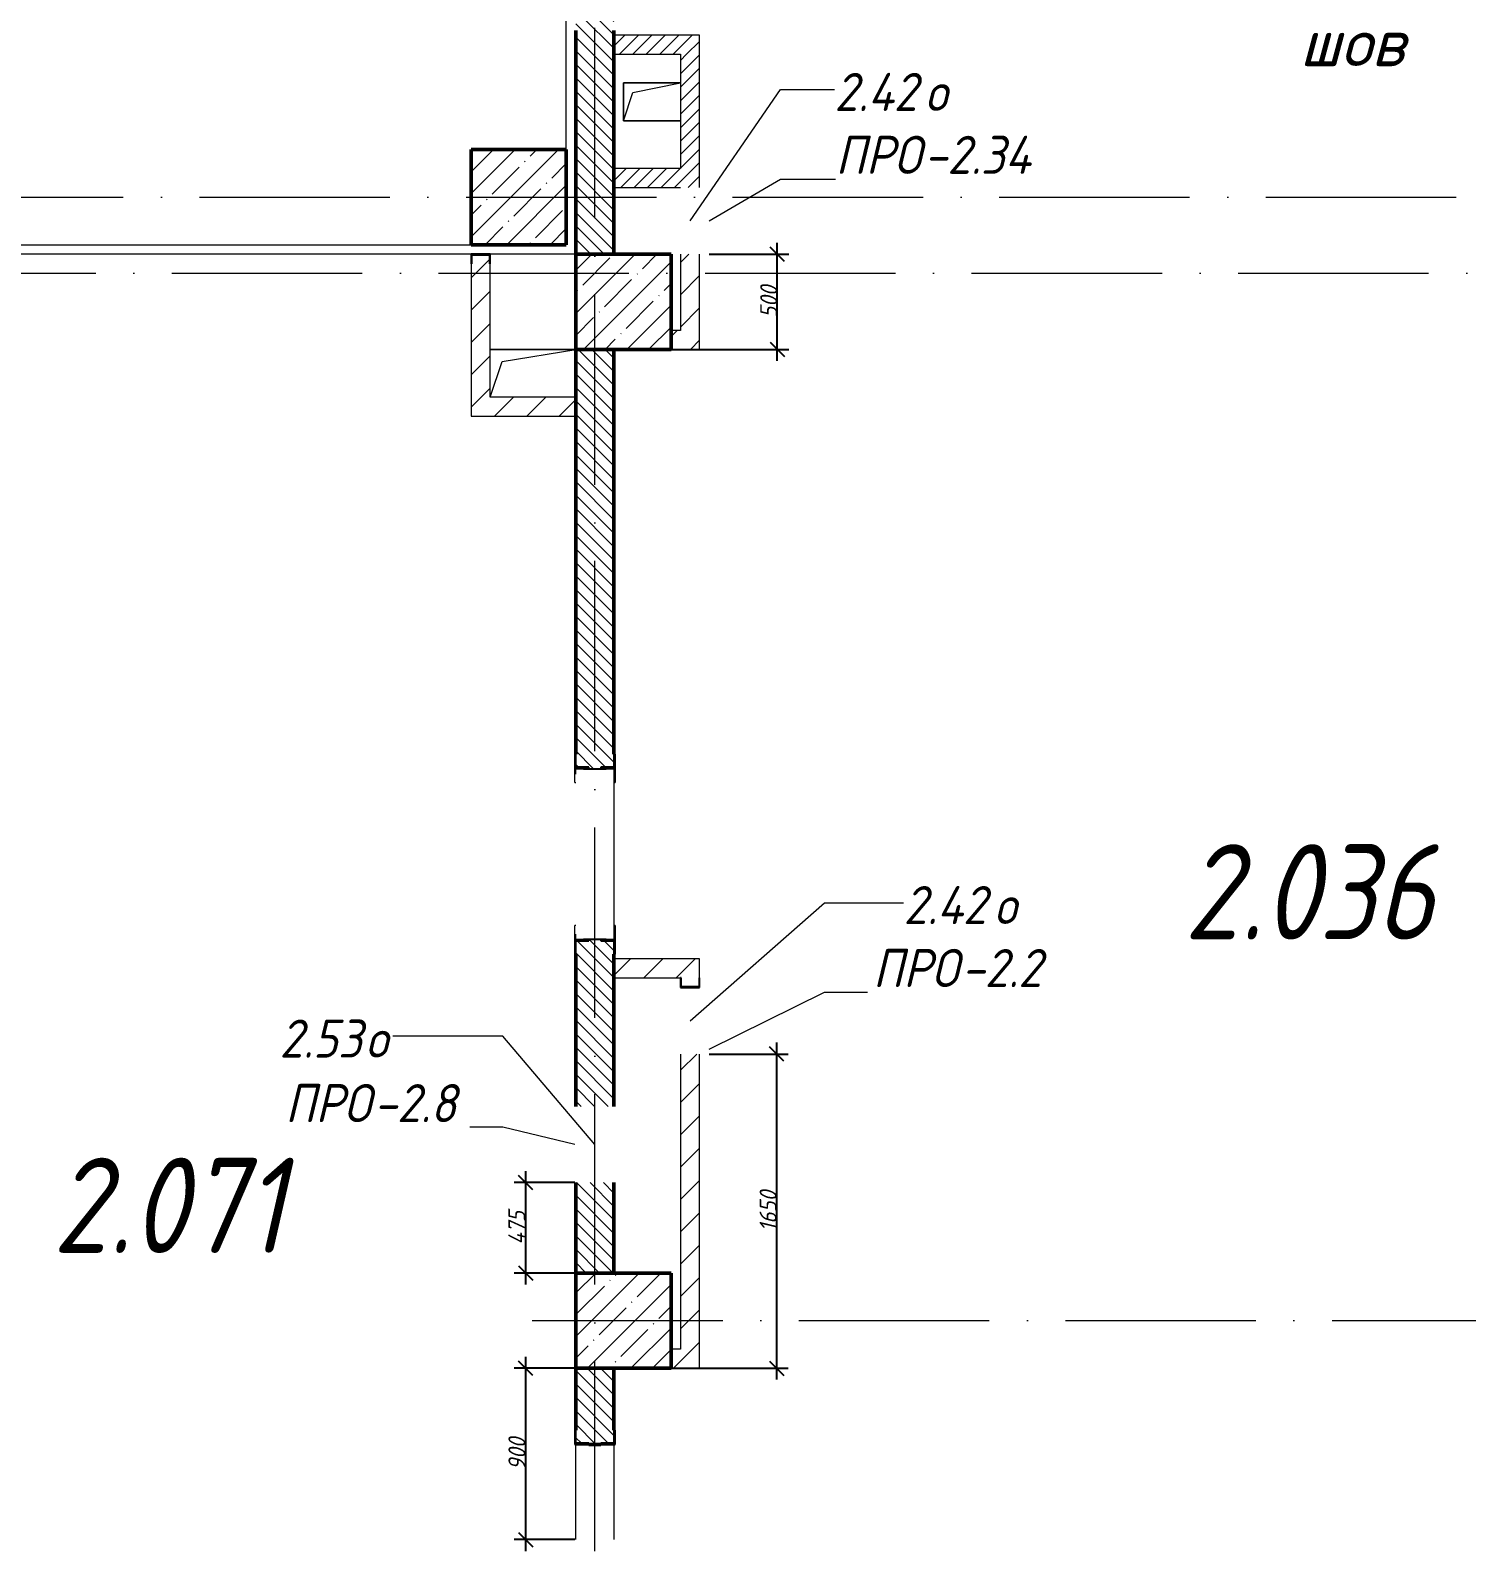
# Model space of a CAD drawing. Header units: millimetres. Extents: x -537608 to 253996, y -217170 to 186033.
# Drawn here: x -94262 to -86720, y -20636 to -12632 of the extents above; entities that cross this region are included whole.
import ezdxf

# ---------------------------------------------------------------- set-up
doc = ezdxf.new("R2010")
doc.units = ezdxf.units.MM
doc.linetypes.add('50_200_ШТРИХ_1Т_ш5_п1_п1_', pattern=[1400, 1000, -200, 0, -200])
for name, color, linetype, lineweight in [('A-____-____-DIMS', 7, 'Continuous', 9), ('A-FLOR-____-OTLN', 7, 'Continuous', 9), ('A-GENM-____-IDEN', 7, 'Continuous', 9), ('A-GENM-____-MCUT', 7, 'Continuous', 25), ('A-GENM-____-OTLN', 7, 'Continuous', 9), ('A-GENM-____-OTLN-1', 7, 'Continuous', 25), ('A-GLAZ-____-IDEN', 7, 'Continuous', 9), ('A-WALL-____-MCUT-2', 7, 'Continuous', 50), ('A-WALL-____-PATT-1', 7, 'Continuous', 9), ('A-WALL-FNSH-MCUT-1', 7, 'Continuous', 9), ('G-____-____-TEXT', 7, 'Continuous', 9), ('I-WALL-____-OTLN', 7, 'Continuous', 9), ('S-COLS-____-MCUT', 7, 'Continuous', 50), ('S-COLS-____-OTLN', 7, 'Continuous', 9), ('S-GRID-____-OTLN-1', 7, '50_200_ШТРИХ_1Т_ш5_п1_п1_', 9), ('Марки помещений', 7, 'Continuous', 9)]:
    doc.layers.add(name, color=color, linetype=linetype, lineweight=lineweight)
doc.styles.add('ISOCPEUR_I', font='isocpeui.ttf', dxfattribs={"height": 300})
doc.styles.add('ISOCPEUR_I_3', font='isocpeui.ttf', dxfattribs={"width": 0.85, "height": 2.2})
doc.styles.add('ISOCPEUR_I_7', font='isocpeui.ttf', dxfattribs={"width": 0.9, "height": 90})
doc.styles.add('ISOCPEUR_I_9', font='isocpeui.ttf', dxfattribs={"width": 0.9, "height": 250})
doc.dimstyles.new('ISO-1_8_0_9К_СРЕДНИЙ_Кладочные_2', dxfattribs={"dimscale": 304.8, "dimtxt": 89.638306, "dimasz": 0.246063, "dimexe": 0.19685, "dimexo": 0, "dimgap": 0, "dimtad": 1, "dimdec": 3, "dimrnd": 0.001, "dimdsep": 46, "dimtxsty": 'ISOCPEUR_I_7', "dimblk1": 'OBLIQUE', "dimblk2": 'OBLIQUE', "dimsah": 1, "dimcen": 0.09, "dimdle": 0.19685, "dimazin": 0, "dimtfac": 1, "dimtdec": 4, "dimtix": 1, "dimtmove": 1, "dimatfit": 3, "dimfxl": 1, "dimtvp": 1, "dimtolj": 1, "dimtzin": 0, "dimarcsym": 2})
pattern_1 = [(135, (-184647.673, -56738.29), (-35.35534, -35.35534), [])]
pattern_2 = [(45, (-184647.67, -56738.29), (-84.85281, 84.85281), [])]
pattern_3 = [(45, (-184647.673, -56738.29), (-35.35534, 35.35534), [])]

# ---------------------------------------------------------------- blocks, each defined once
blk = doc.blocks.new('BSC_Колонна _Прямоугольная - 500х500-V31-АР1_План отверстий 2 этажа в осях 1-64_А-ГГ')
at = {"layer": 'S-COLS-____-OTLN'}
h = blk.add_hatch(dxfattribs=at)
h.set_pattern_fill('FP_60', color=256, style=0, pattern_type=2)
h.set_pattern_definition([(45, (-93500, -37331.04), (-114.04925, 114.04925), []), (45, (-93385.95, -37331.04), (-114.04925, 114.04925), [201.613, -40.323, 3.353, -36.97])])
h.paths.add_polyline_path([(-250, -250), (250, -250), (250, 250), (-250, 250)], flags=0)
at = {"layer": 'S-COLS-____-MCUT'}
for p, q in [((250, 250), (-250, 250)), ((-250, 250), (-250, -250)), ((250, -250), (250, 250)), ((-250, -250), (250, -250))]:
    blk.add_line(p, q, dxfattribs=at)
blk = doc.blocks.new('BSC_Колонна _Прямоугольная - 500х500-V122-АР1_План отверстий 2 этажа в осях 1-64_А-ГГ')
at = {"layer": 'S-COLS-____-OTLN'}
h = blk.add_hatch(dxfattribs=at)
h.set_pattern_fill('FP_152', color=256, style=0, pattern_type=2)
h.set_pattern_definition([(45, (-93500, -42681.04), (-114.04925, 114.04925), []), (45, (-93385.95, -42681.04), (-114.04925, 114.04925), [201.613, -40.323, 3.353, -36.97])])
h.paths.add_polyline_path([(-250, -250), (250, -250), (250, 250), (-250, 250)], flags=0)
at = {"layer": 'S-COLS-____-MCUT'}
for p, q in [((250, 250), (-250, 250)), ((-250, 250), (-250, -250)), ((250, -250), (250, 250)), ((-250, -250), (250, -250))]:
    blk.add_line(p, q, dxfattribs=at)
blk = doc.blocks.new('BSC_Колонна _Прямоугольная - 500х500-V127-АР1_План отверстий 2 этажа в осях 1-64_А-ГГ')
at = {"layer": 'S-COLS-____-OTLN'}
h = blk.add_hatch(dxfattribs=at)
h.set_pattern_fill('FP_157', color=256, style=0, pattern_type=2)
h.set_pattern_definition([(45, (-92950, -43231.04), (-114.04925, 114.04925), []), (45, (-92835.95, -43231.04), (-114.04925, 114.04925), [201.613, -40.323, 3.353, -36.97])])
h.paths.add_polyline_path([(-250, -250), (250, -250), (250, 250), (-250, 250)], flags=0)
at = {"layer": 'S-COLS-____-MCUT'}
for p, q in [((250, 250), (-250, 250)), ((-250, 250), (-250, -250)), ((250, -250), (250, 250)), ((-250, -250), (250, -250))]:
    blk.add_line(p, q, dxfattribs=at)
blk = doc.blocks.new('Фахверк_СКБ_Уголок - 200_3960-28268576-АР1_План отверстий 2 этажа в осях 1-64_А-ГГ')
at = {"layer": 'A-GENM-____-MCUT'}
for p, q in [((200, 156), (125, 156)), ((125, 156), (125, 81)), ((125, 81), (131, 81)), ((131, 81), (131, 150)), ((131, 150), (200, 150)), ((200, 150), (200, 156)), ((131, 19), (125, 19)), ((125, 19), (125, -56)), ((131, -50), (131, 19)), ((125, -56), (200, -56)), ((200, -50), (131, -50)), ((200, -56), (200, -50))]:
    blk.add_line(p, q, dxfattribs=at)
blk = doc.blocks.new('154_Стойка_СКБ_Уголок - СМ-2480_200-28346303-АР1_План отверстий 2 этажа в осях 1-64_А-ГГ')
at = {"layer": 'A-GENM-____-MCUT'}
for p, q in [((125, 156), (125, 81)), ((200, 156), (125, 156)), ((125, 81), (131, 81)), ((131, 81), (131, 150)), ((131, 150), (200, 150)), ((200, 150), (200, 156)), ((131, 19), (125, 19)), ((125, 19), (125, -56)), ((131, -50), (131, 19)), ((125, -56), (200, -56)), ((200, -50), (131, -50)), ((200, -56), (200, -50))]:
    blk.add_line(p, q, dxfattribs=at)
blk = doc.blocks.new('Стойка_Влож_Полоса боковая - Полоса-28213942-АР1_План отверстий 2 этажа в осях 1-64_А-ГГ')
at = {"layer": 'A-GENM-____-OTLN'}
for p, q in [((-5, 60), (0, 60)), ((-5, -60), (-5, 60)), ((0, 31), (0, -31)), ((0, -60), (-5, -60))]:
    blk.add_line(p, q, dxfattribs=at)
blk = doc.blocks.new('Стойка_Влож_Уголок_Опорный - Уголок-28213941-АР1_План отверстий 2 этажа в осях 1-64_А-ГГ')
at = {"layer": 'A-GENM-____-OTLN'}
for p, q in [((-212, -6), (-212, 0)), ((0, 0), (0, -6)), ((-212, -75), (-212, -6)), ((-212, -6), (-206, -6)), ((-212, -75), (-206, -75)), ((-6, -6), (0, -6)), ((-6, -75), (0, -75)), ((0, -6), (0, -75))]:
    blk.add_line(p, q, dxfattribs=at)
blk = doc.blocks.new('154_Фахверк_СКБ_Швеллер - Тип_100_3960-28318856-АР1_План отверстий 2 этажа в осях 1-64_А-ГГ')
at = {"layer": 'A-GENM-____-MCUT'}
for p, q in [((175, 50), (125, 50)), ((125, 50), (125, -50)), ((128, 47), (175, 47)), ((128, -47), (128, 47)), ((175, 47), (175, 50)), ((125, -50), (175, -50)), ((175, -47), (128, -47)), ((175, -50), (175, -47))]:
    blk.add_line(p, q, dxfattribs=at)
blk = doc.blocks.new('AR_Отверстие прямоугольное _в плите_ - AR_Отверстие прямоугольное _в плите_-30423629-АР1_План отверстий 2 этажа в осях 1-64_А-ГГ')
at = {"layer": 'A-GENM-____-OTLN'}
for p, q in [((150, 100), (-150, 100)), ((-150, 100), (-150, -100)), ((-100, 50), (150, 100)), ((-150, -100), (-100, 50)), ((-150, -100), (150, -100))]:
    blk.add_line(p, q, dxfattribs=at)
blk = doc.blocks.new('AR_Отверстие прямоугольное _в плите_ - AR_Отверстие прямоугольное _в плите_-30552830-АР1_План отверстий 2 этажа в осях 1-64_А-ГГ')
at = {"layer": 'A-GENM-____-OTLN'}
for p, q in [((225, 125), (-225, 125)), ((-162.5, 62.5), (225, 125)), ((-225, -125), (-162.5, 62.5))]:
    blk.add_line(p, q, dxfattribs=at)
blk = doc.blocks.new('154_Фахверк_СКБ_Швеллер - Тип_100_3960_зеркало-36793856-АР1_План отверстий 2 этажа в осях 1-64_А-ГГ')
at = {"layer": 'A-GENM-____-MCUT'}
for p, q in [((175, 50), (125, 50)), ((125, 50), (125, -50)), ((128, 47), (175, 47)), ((128, -47), (128, 47)), ((175, 47), (175, 50)), ((125, -50), (175, -50)), ((175, -47), (128, -47)), ((175, -50), (175, -47))]:
    blk.add_line(p, q, dxfattribs=at)
blk = doc.blocks.new('_Oblique')
at = {"color": 0, "linetype": 'ByBlock', "lineweight": -2}
blk.add_line((-0.5, -0.5), (0.5, 0.5), dxfattribs=at)
blk = doc.blocks.new('*D2436')
at = {"layer": 'A-____-____-DIMS', "color": 0, "lineweight": -2, "transparency": 16777216}
for p, q in [((-90339.4, -14367.2), (-90339.4, -13747.2)), ((-90697.7, -13807.2), (-90279.4, -13807.2)), ((-90897.7, -14307.2), (-90279.4, -14307.2))]:
    blk.add_line(p, q, dxfattribs=at)
at = {"layer": 'Defpoints', "color": 0, "transparency": 16777216}
for p in [(-90697.7, -13807.2), (-90339.4, -13807.2), (-90897.7, -14307.2)]:
    blk.add_point(p, dxfattribs=at)
at = {"layer": 'A-____-____-DIMS', "color": 0, "lineweight": -2, "transparency": 16777216, "xscale": 75, "yscale": 75, "zscale": 75}
for p, rotation in [((-90339.4, -13807.2), 90), ((-90339.4, -14307.2), 270)]:
    blk.add_blockref('_Oblique', p, dxfattribs=dict(at, rotation=rotation))
at = {"layer": 'A-____-____-DIMS', "color": 0, "transparency": 16777216, "insert": (-90384.4, -14057.2), "char_height": 90, "width": 409.578, "attachment_point": 5, "rotation": 90, "style": 'ISOCPEUR_I_7'}
blk.add_mtext('\\A1;500', dxfattribs=at)
blk = doc.blocks.new('*D2437')
at = {"layer": 'A-____-____-DIMS', "color": 0, "lineweight": -2, "transparency": 16777216}
for p, q in [((-91661.8, -18622.2), (-91661.8, -19217.2)), ((-91403.7, -18682.2), (-91721.8, -18682.2)), ((-91397.7, -19157.2), (-91721.8, -19157.2))]:
    blk.add_line(p, q, dxfattribs=at)
at = {"layer": 'Defpoints', "color": 0, "transparency": 16777216}
for p in [(-91403.7, -18682.2), (-91661.8, -19157.2), (-91397.7, -19157.2)]:
    blk.add_point(p, dxfattribs=at)
at = {"layer": 'A-____-____-DIMS', "color": 0, "lineweight": -2, "transparency": 16777216, "xscale": 75, "yscale": 75, "zscale": 75}
for p, rotation in [((-91661.8, -18682.2), 90), ((-91661.8, -19157.2), 270)]:
    blk.add_blockref('_Oblique', p, dxfattribs=dict(at, rotation=rotation))
at = {"layer": 'A-____-____-DIMS', "color": 0, "transparency": 16777216, "insert": (-91707.4, -18919.7), "char_height": 90, "width": 426.127, "attachment_point": 5, "rotation": 90, "style": 'ISOCPEUR_I_7'}
blk.add_mtext('\\A1;475', dxfattribs=at)
blk = doc.blocks.new('*D2438')
at = {"layer": 'A-____-____-DIMS', "color": 0, "lineweight": -2, "transparency": 16777216}
for p, q in [((-91661.8, -19597.2), (-91661.8, -20617.2)), ((-91397.7, -19657.2), (-91721.8, -19657.2)), ((-91403.7, -20557.2), (-91721.8, -20557.2))]:
    blk.add_line(p, q, dxfattribs=at)
at = {"layer": 'Defpoints', "color": 0, "transparency": 16777216}
for p in [(-91397.7, -19657.2), (-91661.8, -20557.2), (-91403.7, -20557.2)]:
    blk.add_point(p, dxfattribs=at)
at = {"layer": 'A-____-____-DIMS', "color": 0, "lineweight": -2, "transparency": 16777216, "xscale": 75, "yscale": 75, "zscale": 75}
for p, rotation in [((-91661.8, -19657.2), 90), ((-91661.8, -20557.2), 270)]:
    blk.add_blockref('_Oblique', p, dxfattribs=dict(at, rotation=rotation))
at = {"layer": 'A-____-____-DIMS', "color": 0, "transparency": 16777216, "insert": (-91706.8, -20107.2), "char_height": 90, "width": 409.578, "attachment_point": 5, "rotation": 90, "style": 'ISOCPEUR_I_7'}
blk.add_mtext('\\A1;900', dxfattribs=at)
blk = doc.blocks.new('*D2559')
at = {"layer": 'A-____-____-DIMS', "color": 0, "lineweight": -2, "transparency": 16777216}
for p, q in [((-90697.7, -18007.2), (-90282.4, -18007.2)), ((-90342.4, -19717.2), (-90342.4, -17947.2)), ((-90897.7, -19657.2), (-90282.4, -19657.2))]:
    blk.add_line(p, q, dxfattribs=at)
at = {"layer": 'Defpoints', "color": 0, "transparency": 16777216}
for p in [(-90697.7, -18007.2), (-90342.4, -18007.2), (-90897.7, -19657.2)]:
    blk.add_point(p, dxfattribs=at)
at = {"layer": 'A-____-____-DIMS', "color": 0, "lineweight": -2, "transparency": 16777216, "xscale": 75, "yscale": 75, "zscale": 75}
for p, rotation in [((-90342.4, -18007.2), 90), ((-90342.4, -19657.2), 270)]:
    blk.add_blockref('_Oblique', p, dxfattribs=dict(at, rotation=rotation))
at = {"layer": 'A-____-____-DIMS', "color": 0, "transparency": 16777216, "insert": (-90387.4, -18832.2), "char_height": 90, "width": 504.733, "attachment_point": 5, "rotation": 90, "style": 'ISOCPEUR_I_7'}
blk.add_mtext('\\A1;1650', dxfattribs=at)

msp = doc.modelspace()

# ---------------------------------------------------------------- hatches: boundary and pattern name
at = {"layer": 'A-WALL-____-PATT-1'}
h = msp.add_hatch(dxfattribs=at)
h.set_pattern_fill('FP_6', color=256, style=0, pattern_type=2)
h.set_pattern_definition(pattern_1)
h.paths.add_polyline_path([(-91397.6725, -13807.2474), (-91197.6725, -13807.2474), (-91198.6325, -12563.2474), (-91266.6725, -12563.2474), (-91266.6725, -12557.2474), (-91328.6725, -12557.2474), (-91328.6725, -12563.2474), (-91397.6725, -12563.2474), (-91397.6725, -13002.681)], flags=0)
h.paths.add_polyline_path([(-91266.6725, -10857.2474), (-91266.6725, -10851.2474), (-91197.6725, -10851.2474), (-91197.6725, -10457.2474), (-91397.6725, -10457.2474), (-91397.6725, -10851.2474), (-91328.6725, -10851.2474), (-91328.6725, -10857.2474)], flags=0)
h = msp.add_hatch(dxfattribs=at)
h.set_pattern_fill('FP_5', color=256, style=0, pattern_type=2)
h.set_pattern_definition(pattern_3)
h.paths.add_polyline_path([(-90747.6725, -12757.2474), (-90747.6725, -12657.2474), (-91197.6725, -12657.2474), (-91197.6725, -12757.2474), (-90847.6725, -12757.2474)], flags=0)
h = msp.add_hatch(dxfattribs=at)
h.set_pattern_fill('FP_5', color=256, style=0, pattern_type=2)
h.set_pattern_definition(pattern_3)
h.paths.add_polyline_path([(-90747.6725, -13357.2474), (-90747.6725, -12757.2474), (-90847.6725, -12757.2474), (-90847.6725, -13357.2474)], flags=0)
h = msp.add_hatch(dxfattribs=at)
h.set_pattern_fill('FP_5', color=256, style=0, pattern_type=2)
h.set_pattern_definition(pattern_3)
h.paths.add_polyline_path([(-90747.6725, -13457.2474), (-90747.6725, -13357.2474), (-91197.6725, -13357.2474), (-91197.6725, -13457.2474), (-90847.6725, -13457.2474)], flags=0)
h = msp.add_hatch(dxfattribs=at)
h.set_pattern_fill('FP_4', color=256, style=0, pattern_type=2)
h.set_pattern_definition(pattern_2)
h.paths.add_polyline_path([(-91847.6725, -14657.2474), (-91847.6725, -13857.2474), (-91850.6725, -13857.2474), (-91850.6725, -13810.2474), (-91944.6725, -13810.2474), (-91944.6725, -13857.2474), (-91947.6725, -13857.2474), (-91947.6725, -14657.2474)], flags=0)
h = msp.add_hatch(dxfattribs=at)
h.set_pattern_fill('FP_4', color=256, style=0, pattern_type=2)
h.set_pattern_definition(pattern_2)
h.paths.add_polyline_path([(-90747.6725, -14207.2474), (-90747.6725, -13807.2474), (-90847.6725, -13807.2474), (-90847.6725, -14207.2474)], flags=0)
h = msp.add_hatch(dxfattribs=at)
h.set_pattern_fill('FP_4', color=256, style=0, pattern_type=2)
h.set_pattern_definition(pattern_2)
h.paths.add_polyline_path([(-90747.6725, -14307.2474), (-90747.6725, -14207.2474), (-90897.6725, -14207.2474), (-90897.6725, -14307.2474)], flags=0)
h = msp.add_hatch(dxfattribs=at)
h.set_pattern_fill('FP_6', color=256, style=0, pattern_type=2)
h.set_pattern_definition(pattern_1)
h.paths.add_polyline_path([(-91397.6725, -19157.2474), (-91197.6725, -19157.2474), (-91197.6725, -18682.2474), (-91397.6725, -18682.2474)], flags=0)
h.paths.add_polyline_path([(-91197.6725, -18282.2474), (-91197.6725, -17413.2474), (-91266.6725, -17413.2474), (-91266.6725, -17407.2474), (-91328.6725, -17407.2474), (-91328.6725, -17413.2474), (-91397.6725, -17413.2474), (-91397.6725, -18282.2474), (-91284.7693, -18282.2474)], flags=0)
h.paths.add_polyline_path([(-91328.6725, -16507.2474), (-91266.6725, -16507.2474), (-91266.6725, -16501.2474), (-91197.6725, -16501.2474), (-91197.6725, -14307.2474), (-91397.6725, -14307.2474), (-91397.6725, -16501.2474), (-91328.6725, -16501.2474)], flags=0)
h = msp.add_hatch(dxfattribs=at)
h.set_pattern_fill('FP_4', color=256, style=0, pattern_type=2)
h.set_pattern_definition(pattern_2)
h.paths.add_polyline_path([(-91397.6725, -14657.2474), (-91397.6725, -14557.2474), (-91847.6725, -14557.2474), (-91847.6725, -14657.2474)], flags=0)
h = msp.add_hatch(dxfattribs=at)
h.set_pattern_fill('FP_4', color=256, style=0, pattern_type=2)
h.set_pattern_definition(pattern_2)
h.paths.add_polyline_path([(-90747.6725, -17607.2474), (-90747.6725, -17507.2474), (-91197.6725, -17507.2474), (-91197.6725, -17607.2474), (-90750.6725, -17607.2474)], flags=0)
h = msp.add_hatch(dxfattribs=at)
h.set_pattern_fill('FP_4', color=256, style=0, pattern_type=2)
h.set_pattern_definition(pattern_2)
h.paths.add_polyline_path([(-90847.6725, -19557.2474), (-90747.6725, -19557.2474), (-90747.6725, -18007.2474), (-90847.6725, -18007.2474), (-90847.6725, -18162.645)], flags=0)
h.paths.add_polyline_path([(-90750.6725, -17654.2474), (-90750.6725, -17607.2474), (-90844.6725, -17607.2474), (-90844.6725, -17654.2474)], flags=0)
h = msp.add_hatch(dxfattribs=at)
h.set_pattern_fill('FP_4', color=256, style=0, pattern_type=2)
h.set_pattern_definition(pattern_2)
h.paths.add_polyline_path([(-90747.6725, -19657.2474), (-90747.6725, -19557.2474), (-90897.6725, -19557.2474), (-90897.6725, -19657.2474)], flags=0)
h = msp.add_hatch(dxfattribs=at)
h.set_pattern_fill('FP_6', color=256, style=0, pattern_type=2)
h.set_pattern_definition(pattern_1)
h.paths.add_polyline_path([(-91197.6725, -22157.2474), (-91197.6725, -21763.2474), (-91266.6725, -21763.2474), (-91266.6725, -21757.2474), (-91328.6725, -21757.2474), (-91328.6725, -21763.2474), (-91397.6725, -21763.2474), (-91397.6725, -22157.2474), (-91237.6725, -22157.2474)], flags=0)
h.paths.add_polyline_path([(-91266.6725, -20057.2474), (-91266.6725, -20051.2474), (-91197.6725, -20051.2474), (-91197.6725, -19657.2474), (-91397.6725, -19657.2474), (-91397.6725, -20051.2474), (-91328.6725, -20051.2474), (-91328.6725, -20057.2474)], flags=0)

# ---------------------------------------------------------------- linework, layer by layer
at = {"layer": 'A-FLOR-____-OTLN'}
for p, q in [((-91447.6725, -13257.2474), (-91447.6725, -9907.2474)), ((-91147.6725, -12907.2474), (-90847.6725, -12907.2474)), ((-91147.6725, -13107.2474), (-91147.6725, -12907.2474)), ((-90847.6725, -13107.2474), (-91147.6725, -13107.2474)), ((-95397.6725, -13757.2474), (-91947.6725, -13757.2474)), ((-91947.6725, -13807.2474), (-95397.6725, -13807.2474)), ((-91397.6725, -13807.2474), (-91847.6725, -13807.2474)), ((-91847.6725, -14307.2474), (-91397.6725, -14307.2474))]:
    msp.add_line(p, q, dxfattribs=at)
at = {"layer": 'A-GENM-____-IDEN'}
for p, q in [((-90697.6725, -13632.2474), (-90322.3936, -13412.4025)), ((-90322.3936, -13412.4025), (-90033.686, -13412.4025)), ((-90697.6725, -17982.2474), (-90092.1818, -17682.7345)), ((-90092.1818, -17682.7345), (-89866.6255, -17682.7345)), ((-91781.0214, -18392.1227), (-91953.4893, -18392.1227)), ((-91403.6725, -18482.2474), (-91781.0214, -18392.1227))]:
    msp.add_line(p, q, dxfattribs=at)
at = {"layer": 'A-GLAZ-____-IDEN'}
for p, q in [((-90797.6725, -13632.2474), (-90322.3936, -12942.6249)), ((-90322.3936, -12942.6249), (-90039.536, -12942.6249)), ((-90797.6725, -17832.2474), (-90092.1818, -17212.5658)), ((-90092.1818, -17212.5658), (-89676.2793, -17212.5658)), ((-91781.0214, -17913.7367), (-92358.5914, -17913.7367)), ((-91297.6725, -18482.2474), (-91781.0214, -17913.7367))]:
    msp.add_line(p, q, dxfattribs=at)
at = {"layer": 'A-WALL-____-MCUT-2'}
for p, q in [((-91397.6725, -12632.2474), (-91397.6725, -13807.2474)), ((-91197.6725, -13807.2474), (-91197.6725, -12632.2474)), ((-91397.6725, -14307.2474), (-91397.6725, -16432.2474)), ((-91197.6725, -16432.2474), (-91197.6725, -14307.2474)), ((-91397.6725, -17482.2474), (-91397.6725, -18282.2474)), ((-91197.6725, -18282.2474), (-91197.6725, -17482.2474)), ((-91397.6725, -18682.2474), (-91397.6725, -19157.2474)), ((-91197.6725, -19157.2474), (-91197.6725, -18682.2474)), ((-91397.6725, -19657.2474), (-91397.6725, -19982.2474)), ((-91197.6725, -19982.2474), (-91197.6725, -19657.2474)), ((-91328.6725, -20057.2474), (-91266.6725, -20057.2474))]:
    msp.add_line(p, q, dxfattribs=at)
at = {"layer": 'A-WALL-FNSH-MCUT-1'}
for p, q in [((-90747.6725, -12657.2474), (-91197.6725, -12657.2474)), ((-90747.6725, -13457.2474), (-90747.6725, -12657.2474)), ((-91197.6725, -12757.2474), (-90847.6725, -12757.2474)), ((-90847.6725, -12757.2474), (-90847.6725, -13357.2474)), ((-90847.6725, -13357.2474), (-91197.6725, -13357.2474)), ((-91197.6725, -13457.2474), (-90847.6725, -13457.2474)), ((-90847.6725, -13807.2474), (-90847.6725, -14207.2474)), ((-90747.6725, -14307.2474), (-90747.6725, -13807.2474)), ((-91947.6725, -13857.2474), (-91947.6725, -14657.2474)), ((-91847.6725, -14557.2474), (-91847.6725, -13857.2474)), ((-90847.6725, -14207.2474), (-90897.6725, -14207.2474)), ((-90897.6725, -14307.2474), (-90747.6725, -14307.2474)), ((-91397.6725, -14557.2474), (-91847.6725, -14557.2474)), ((-91947.6725, -14657.2474), (-91397.6725, -14657.2474)), ((-90747.6725, -17507.2474), (-91197.6725, -17507.2474)), ((-90747.6725, -17607.2474), (-90747.6725, -17507.2474)), ((-91197.6725, -17607.2474), (-90847.6725, -17607.2474)), ((-90847.6725, -18007.2474), (-90847.6725, -19557.2474)), ((-90747.6725, -19657.2474), (-90747.6725, -18007.2474)), ((-90847.6725, -19557.2474), (-90897.6725, -19557.2474)), ((-90897.6725, -19657.2474), (-90747.6725, -19657.2474))]:
    msp.add_line(p, q, dxfattribs=at)
at = {"layer": 'I-WALL-____-OTLN'}
for p, q in [((-91397.6725, -16537.2474), (-91397.6725, -16507.2474)), ((-91197.6725, -16507.2474), (-91197.6725, -17407.2474)), ((-91397.6725, -17407.2474), (-91397.6725, -17377.2474)), ((-91397.6725, -20557.2474), (-91397.6725, -20057.2474)), ((-91197.6725, -20057.2474), (-91197.6725, -20557.2474))]:
    msp.add_line(p, q, dxfattribs=at)
at = {"layer": 'S-GRID-____-OTLN-1'}
for p, q in [((-91297.6725, -61220.8957), (-91297.6725, -6857.3298)), ((-110175.358, -13507.2474), (-80721.2621, -13507.2474)), ((-117320.9021, -13907.2474), (-80573.2659, -13907.2474)), ((-91626.4082, -19407.2474), (-80573.2659, -19407.2474))]:
    msp.add_line(p, q, dxfattribs=at)

# ---------------------------------------------------------------- block references
at = {"layer": 'A-GENM-____-OTLN'}
for name, p in [('AR_Отверстие прямоугольное _в плите_ - AR_Отверстие прямоугольное _в плите_-30423629-АР1_План отверстий 2 этажа в осях 1-64_А-ГГ', (-90997.6725, -13007.2474)), ('AR_Отверстие прямоугольное _в плите_ - AR_Отверстие прямоугольное _в плите_-30552830-АР1_План отверстий 2 этажа в осях 1-64_А-ГГ', (-91622.6725, -14432.2474)), ('Стойка_Влож_Уголок_Опорный - Уголок-28213941-АР1_План отверстий 2 этажа в осях 1-64_А-ГГ', (-91191.6725, -16507.2474))]:
    msp.add_blockref(name, p, dxfattribs=at)
for name, p, rotation in [('Стойка_Влож_Полоса боковая - Полоса-28213942-АР1_План отверстий 2 этажа в осях 1-64_А-ГГ', (-91297.6725, -16507.2474), 89.99999999999991), ('Стойка_Влож_Уголок_Опорный - Уголок-28213941-АР1_План отверстий 2 этажа в осях 1-64_А-ГГ', (-91403.6725, -17407.2474), 180), ('Стойка_Влож_Полоса боковая - Полоса-28213942-АР1_План отверстий 2 этажа в осях 1-64_А-ГГ', (-91297.6725, -17407.2474), 269.9999999999999)]:
    msp.add_blockref(name, p, dxfattribs=dict(at, rotation=rotation))
at = {"layer": 'A-GENM-____-OTLN-1'}
for name, p, rotation in [('154_Фахверк_СКБ_Швеллер - Тип_100_3960-28318856-АР1_План отверстий 2 этажа в осях 1-64_А-ГГ', (-91897.6725, -13682.2474), 270), ('154_Стойка_СКБ_Уголок - СМ-2480_200-28346303-АР1_План отверстий 2 этажа в осях 1-64_А-ГГ', (-91247.6725, -16632.2474), 89.9999999999999), ('154_Стойка_СКБ_Уголок - СМ-2480_200-28346303-АР1_План отверстий 2 этажа в осях 1-64_А-ГГ', (-91347.6725, -17282.2474), 269.9999999999999), ('154_Фахверк_СКБ_Швеллер - Тип_100_3960_зеркало-36793856-АР1_План отверстий 2 этажа в осях 1-64_А-ГГ', (-90797.6725, -17782.2474), 89.99999999999659), ('Фахверк_СКБ_Уголок - 200_3960-28268576-АР1_План отверстий 2 этажа в осях 1-64_А-ГГ', (-91247.6725, -20182.2474), 89.9999999999999)]:
    msp.add_blockref(name, p, dxfattribs=dict(at, rotation=rotation))
at = {"layer": 'S-COLS-____-OTLN'}
for name, p in [('BSC_Колонна _Прямоугольная - 500х500-V127-АР1_План отверстий 2 этажа в осях 1-64_А-ГГ', (-91697.6725, -13507.2474)), ('BSC_Колонна _Прямоугольная - 500х500-V122-АР1_План отверстий 2 этажа в осях 1-64_А-ГГ', (-91147.6725, -14057.2474)), ('BSC_Колонна _Прямоугольная - 500х500-V31-АР1_План отверстий 2 этажа в осях 1-64_А-ГГ', (-91147.6725, -19407.2474))]:
    msp.add_blockref(name, p, dxfattribs=at)

# ---------------------------------------------------------------- texts
at = {"layer": 'A-GENM-____-IDEN', "char_height": 200, "attachment_point": 1, "style": 'ISOCPEUR_I_9'}
for s, insert, width in [('ПРО', (-90033.686, -13185.2864), 562.784625), ('-2.34', (-89569.3423, -13185.2864), 735.949125), ('ПРО', (-89837.0321, -17455.6184), 562.784625), ('-2.2', (-89372.6884, -17455.6184), 548.35425), ('ПРО', (-92923.8959, -18165.0065), 562.784625), ('-2.8', (-92459.5522, -18165.0065), 548.35425)]:
    msp.add_mtext(s, dxfattribs=dict(at, insert=insert, width=width))
at = {"layer": 'A-GLAZ-____-IDEN', "char_height": 200, "attachment_point": 1, "style": 'ISOCPEUR_I_9'}
for s, insert, width in [('2.42', (-90039.536, -12855.0103), 577.215), ('\\fISOCPEUR|b0|i1|c204|p34|;\\W.9;о', (-89563.286, -12855.0103), 158.734125), ('2.42', (-89676.2793, -17124.9512), 577.215), ('\\fISOCPEUR|b0|i1|c204|p34|;\\W.9;о', (-89200.0293, -17124.9512), 158.734125), ('2.53', (-92954.0459, -17826.1221), 548.35425), ('\\fISOCPEUR|b0|i1|c204|p34|;\\W.9;о', (-92501.6084, -17826.1221), 158.734125)]:
    msp.add_mtext(s, dxfattribs=dict(at, insert=insert, width=width))
at = {"layer": 'G-____-____-TEXT', "insert": (-87596.3562, -12569.6627), "char_height": 250, "width": 656.582063, "attachment_point": 1, "style": 'ISOCPEUR_I'}
msp.add_mtext('шов', dxfattribs=at)
at = {"layer": 'Марки помещений', "char_height": 500, "attachment_point": 1, "style": 'ISOCPEUR_I_3'}
for s, insert, width in [('2.036', (-88204.0034, -16905.5935), 785.65375), ('2.071', (-94146.2792, -18551.8502), 737.5525)]:
    msp.add_mtext(s, dxfattribs=dict(at, insert=insert, width=width))

# ---------------------------------------------------------------- dimensions: what is measured, and where the dimension line sits
at = {"layer": 'A-____-____-DIMS'}
for base, p1, p2, override, picture, middle in [((-90339.4019, -13807.2474), (-90897.6725, -14307.2474), (-90697.6725, -13807.2474), {"dimpost": '<>', "dimfxl": 538.516481}, '*D2436', (-90384.4019, -14057.2474)), ((-90342.3598, -18007.2474), (-90897.6725, -19657.2474), (-90697.6725, -18007.2474), {"dimpost": '<>', "dimfxl": 1662.077014}, '*D2559', (-90387.3598, -18832.2474)), ((-91661.8342, -19157.2474), (-91403.6725, -18682.2474), (-91397.6725, -19157.2474), {"dimpost": '<>', "dimfxl": 475.037893}, '*D2437', (-91707.4138, -18919.7474)), ((-91661.8342, -20557.2474), (-91397.6725, -19657.2474), (-91403.6725, -20557.2474), {"dimpost": '<>', "dimfxl": 900.02}, '*D2438', (-91706.8342, -20107.2474))]:
    dim = msp.add_linear_dim(base=base, p1=p1, p2=p2, angle=90, dimstyle='ISO-1_8_0_9К_СРЕДНИЙ_Кладочные_2', override=override, dxfattribs=at)
    dim.commit()
    dim.dimension.update_dxf_attribs({"geometry": picture, "text_midpoint": middle})

doc.saveas('drawing.dxf')
